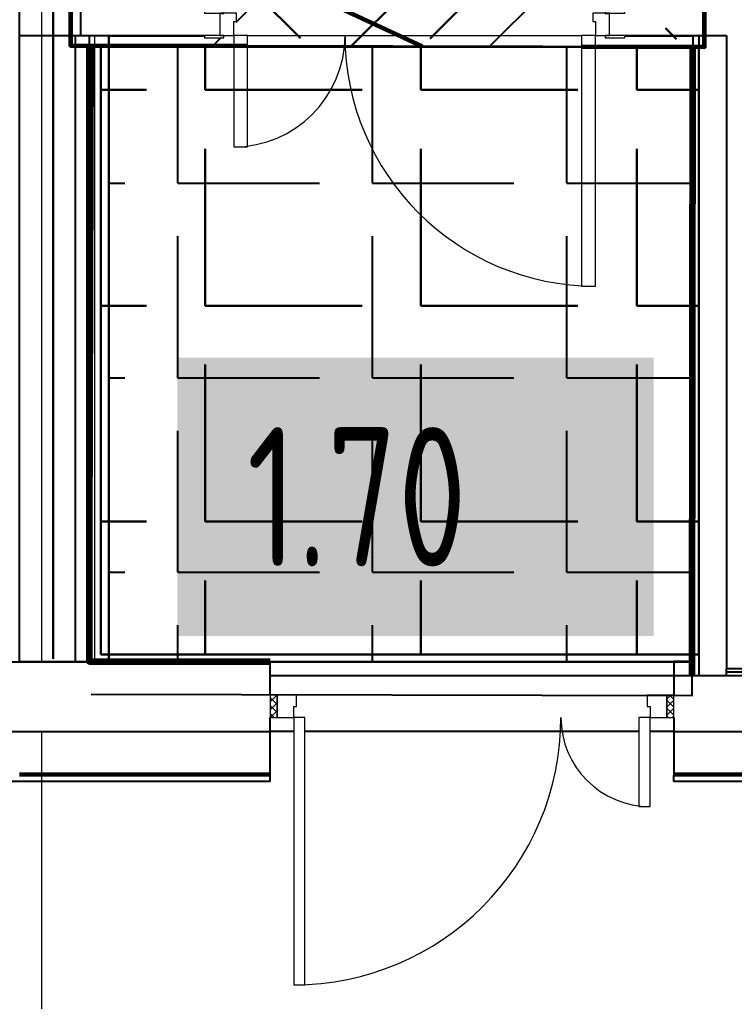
# Model space of a CAD drawing. Header units: millimetres. Extents: x -164500 to 426394, y -23753 to 102118.
# Drawn here: x 107195 to 109763, y -1206 to 2321 of the extents above; entities that cross this region are included whole.
import ezdxf

# ---------------------------------------------------------------- set-up
doc = ezdxf.new("R2010")
doc.units = ezdxf.units.MM
for name, color, linetype, lineweight in [('0) шлифовка', 5, 'Continuous', 60), ('1.4) Плинтус ПЛ-4', 6, 'Continuous', 60), ('384 ПК-3', 30, 'Continuous', 120), ('5.2) Л-1 Линолеум', 100, 'Continuous', 30), ('7.1) НЗ Стяжка на теплый пол', 160, 'Continuous', 30), ('9.2) Решетки Гр-1', 30, 'Continuous', 30), ('A-DOOR-2', 7, 'Continuous', 5), ('A-DOOR-FRAM-2', 7, 'Continuous', 5), ('A-FLOR', 7, 'Continuous', 9), ('Оси', 7, 'Continuous', 9)]:
    doc.layers.add(name, color=color, linetype=linetype, lineweight=lineweight)
for name, color, linetype in [('1.1.1) Плитка КР1 Остаток', 52, 'Continuous'), ('2) защита вин плитк', 6, 'Continuous'), ('3.2.1) Нал-ой пол 4 вып', 3, 'Continuous')]:
    doc.layers.add(name, color=color, linetype=linetype)
doc.layers.add('A-DOOR-1', color=7, linetype='Continuous', lineweight=5, true_color=0xc0c0c0)
doc.layers.add('A-DOOR-FRAM-1', color=7, linetype='Continuous', lineweight=5, true_color=0xc0c0c0)
doc.styles.add('СПДС', font='ГОСТ тип А.ttf', dxfattribs={"width": 0.9})

# ---------------------------------------------------------------- blocks, each defined once
blk = doc.blocks.new('110_Дверь_СКБ_2Ст_Наружная - ДН-5_л__ Двухстворчатая 1350 х3800 _h_ в свету с верхним остеклением-21877029-Объем проектирования 1 этажа')
at = {"layer": 'A-DOOR-2'}
h = blk.add_hatch(dxfattribs=at)
h.set_pattern_fill('FP_100', color=256, style=0, pattern_type=2)
h.set_pattern_definition([(135, (1626.41, 164.685), (-14.14214, -14.14214), []), (225, (1626.41, 164.685), (14.14214, -14.14214), [])])
h.paths.add_polyline_path([(719.5, 50), (719.5, -30), (744.5, -30), (744.5, 50)])
at = {"layer": 'A-DOOR-FRAM-2'}
h = blk.add_hatch(dxfattribs=at)
h.set_pattern_fill('FP_101', color=256, style=0, pattern_type=2)
h.set_pattern_definition([(45, (-496.384, 164.685), (-14.1421, 14.1421), []), (135, (-496.384, 164.685), (-14.1421, -14.1421), [])])
h.paths.add_polyline_path([(-680.5, 50), (-705.5, 50), (-705.5, -30), (-680.5, -30), (-680.5, 10)])
at = {"layer": 'A-DOOR-1'}
for p, q in [((659.5, 1010), (619.5, 1010)), ((619.5, 1010), (619.5, 50)), ((659.5, 50), (659.5, 1010)), ((-620.5, 370), (-620.5, 50)), ((-580.5, 370), (-620.5, 370)), ((-580.5, 50), (-580.5, 370)), ((-620.5, 50), (-580.5, 50)), ((619.5, 50), (659.5, 50))]:
    blk.add_line(p, q, dxfattribs=at)
for centre, radius, start, end in [((659.5, 50), 960, 90, 180), ((-620.5, 50), 320, 0, 90)]:
    blk.add_arc(centre, radius, start, end, dxfattribs=at)
at = {"layer": 'A-DOOR-FRAM-1'}
for p, q in [((-680.5, 50), (-705.5, 50)), ((-705.5, 50), (-705.5, -30)), ((-620.5, 50), (-680.5, 50)), ((-680.5, 50), (-680.5, -30)), ((-680.5, -30), (-680.5, 50)), ((-620.5, 10), (-620.5, 50)), ((659.5, 50), (659.5, 10)), ((719.5, 50), (659.5, 50)), ((719.5, -30), (719.5, 50)), ((744.5, 50), (719.5, 50)), ((719.5, 50), (719.5, -30)), ((744.5, -30), (744.5, 50)), ((-610.5, 10), (-620.5, 10)), ((-610.5, -30), (-610.5, 10)), ((659.5, 10), (649.5, 10)), ((649.5, 10), (649.5, -30)), ((-705.5, -30), (-680.5, -30)), ((-680.5, -30), (-610.5, -30)), ((649.5, -30), (719.5, -30)), ((719.5, -30), (744.5, -30))]:
    blk.add_line(p, q, dxfattribs=at)
blk = doc.blocks.new('110_Дверь_СКБ_2Ст - Д-2а_п_ Из коридора на лестницу-32239107-Объем проектирования 1 этажа')
at = {"layer": 'A-DOOR-1'}
for p, q in [((-637.5, 940), (-637.5, 40)), ((-587.5, 940), (-637.5, 940)), ((-587.5, 40), (-587.5, 940)), ((662.5, 440), (612.5, 440)), ((612.5, 440), (612.5, 40)), ((662.5, 40), (662.5, 440)), ((-637.5, 40), (-587.5, 40)), ((612.5, 40), (662.5, 40))]:
    blk.add_line(p, q, dxfattribs=at)
for centre, radius, start, end in [((-637.5, 40), 900, 0, 90), ((662.5, 40), 400, 90, 180)]:
    blk.add_arc(centre, radius, start, end, dxfattribs=at)
at = {"layer": 'A-DOOR-FRAM-1'}
for p, q in [((-672.5, 48), (-742.5, 48)), ((-742.5, 48), (-742.5, 40)), ((-742.5, 40), (-672.5, 40)), ((-637.5, 40), (-687.5, 40)), ((-687.5, 40), (-687.5, -40)), ((-672.5, 40), (-672.5, 48)), ((-637.5, -10), (-637.5, 40)), ((662.5, 40), (662.5, -10)), ((712.5, 40), (662.5, 40)), ((767.5, 48), (697.5, 48)), ((697.5, 48), (697.5, 40)), ((697.5, 40), (767.5, 40)), ((712.5, -40), (712.5, 40)), ((767.5, 40), (767.5, 48)), ((-627.5, -10), (-637.5, -10)), ((-627.5, -40), (-627.5, -10)), ((662.5, -10), (652.5, -10)), ((652.5, -10), (652.5, -40)), ((-672.5, -40), (-742.5, -40)), ((-742.5, -40), (-742.5, -48)), ((-742.5, -48), (-672.5, -48)), ((-672.5, -39), (-687.5, -39)), ((-687.5, -39), (-687.5, -40)), ((-687.5, -40), (-627.5, -40)), ((-687.5, -40), (-672.5, -40)), ((-672.5, -40), (-672.5, -39)), ((-672.5, -48), (-672.5, -40)), ((652.5, -40), (712.5, -40)), ((712.5, -39), (697.5, -39)), ((697.5, -39), (697.5, -40)), ((697.5, -40), (712.5, -40)), ((767.5, -40), (697.5, -40)), ((697.5, -40), (697.5, -48)), ((697.5, -48), (767.5, -48)), ((712.5, -40), (712.5, -39)), ((767.5, -48), (767.5, -40))]:
    blk.add_line(p, q, dxfattribs=at)

msp = doc.modelspace()

# ---------------------------------------------------------------- hatches: boundary and pattern name
at = {"layer": '0) шлифовка', "true_color": 0x2776bb}
h = msp.add_hatch(dxfattribs=at)
h.set_pattern_fill('ANSI31', color=152, scale=222, angle=110)
h.paths.add_polyline_path([(109674.038, 10121.05), (107435.702, 10126.305), (107435.702, 2344.938), (107858.702, 2344.938), (107858.702, 2351.938), (107928.702, 2351.938), (107973.702, 2343.938), (107973.702, 2313.938), (107963.702, 2263.938), (107928.702, 2263.938), (107928.702, 2255.938), (107858.702, 2255.938), (107515.702, 2262.938), (107515.702, 2228.095), (109613.702, 2223.17), (109613.702, 2262.938), (109368.702, 2262.938), (109368.702, 2255.938), (109298.702, 2255.938), (109263.702, 2263.938), (109263.702, 2313.938), (109253.702, 2313.938), (109253.702, 2343.938), (109298.702, 2343.938), (109298.702, 2351.938), (109368.702, 2351.938), (109655.787, 2346.13)])
at = {"layer": '1.1.1) Плитка КР1 Остаток'}
h = msp.add_hatch(dxfattribs=at)
h.set_pattern_fill('ANGLE', color=256, scale=100)
h.set_pattern_definition([(0, (205553.1, 26879), (0, 698.5), [508, -190.5]), (90, (205553.1, 26879), (-698.5, 4e-14), [508, -190.5])])
h.paths.add_polyline_path([(109613.702, 2223.17), (107515.702, 2223.17), (107515.702, 14.938), (108094.702, 14.938), (109544.702, 14.938), (109611.11, 14.938)])
at = {"layer": '2) защита вин плитк'}
h = msp.add_hatch(dxfattribs=at)
h.set_pattern_fill('ANSI31', color=256, scale=222)
h.paths.add_polyline_path([(109674.038, 10121.05), (107435.702, 10126.305), (107435.702, 2344.938), (107858.702, 2344.938), (107858.702, 2351.938), (107928.702, 2351.938), (107973.702, 2343.938), (107973.702, 2313.938), (107963.702, 2263.938), (107928.702, 2263.938), (107928.702, 2255.938), (107858.702, 2255.938), (107515.702, 2262.938), (107515.702, 2228.095), (109613.702, 2223.17), (109613.702, 2262.938), (109368.702, 2262.938), (109368.702, 2255.938), (109298.702, 2255.938), (109263.702, 2263.938), (109263.702, 2313.938), (109253.702, 2313.938), (109253.702, 2343.938), (109298.702, 2343.938), (109298.702, 2351.938), (109368.702, 2351.938), (109655.787, 2346.13)])
at = {"layer": '3.2.1) Нал-ой пол 4 вып'}
h = msp.add_hatch(dxfattribs=at)
h.set_pattern_fill('ANSI31', color=256, scale=300)
h.paths.add_polyline_path([(109674.038, 10148.887), (107435.702, 10154.141), (107435.702, 2372.774), (107858.702, 2372.774), (107858.702, 2379.774), (107928.702, 2379.774), (107973.702, 2371.774), (107973.702, 2341.774), (107963.702, 2291.774), (107928.702, 2291.774), (107928.702, 2283.774), (107858.702, 2283.774), (107515.702, 2290.774), (107515.702, 2255.932), (109613.702, 2251.007), (109613.702, 2290.774), (109368.702, 2290.774), (109368.702, 2283.774), (109298.702, 2283.774), (109263.702, 2291.774), (109263.702, 2341.774), (109253.702, 2341.774), (109253.702, 2371.774), (109298.702, 2371.774), (109298.702, 2379.774), (109368.702, 2379.774), (109655.787, 2373.966)])
at = {"layer": '5.2) Л-1 Линолеум'}
h = msp.add_hatch(dxfattribs=at)
h.set_pattern_fill('ANSI37', color=256, scale=300)
h.paths.add_polyline_path([(109674.038, 10148.887), (107435.702, 10154.141), (107435.702, 2372.774), (107858.702, 2372.774), (107858.702, 2379.774), (107928.702, 2379.774), (107973.702, 2371.774), (107973.702, 2341.774), (107963.702, 2291.774), (107928.702, 2291.774), (107928.702, 2283.774), (107858.702, 2283.774), (107515.702, 2290.774), (107515.702, 2255.932), (109613.702, 2251.007), (109613.702, 2290.774), (109368.702, 2290.774), (109368.702, 2283.774), (109298.702, 2283.774), (109263.702, 2291.774), (109263.702, 2341.774), (109253.702, 2341.774), (109253.702, 2371.774), (109298.702, 2371.774), (109298.702, 2379.774), (109368.702, 2379.774), (109655.787, 2373.966)])
at = {"layer": '7.1) НЗ Стяжка на теплый пол'}
h = msp.add_hatch(dxfattribs=at)
h.set_pattern_fill('ANSI31', color=256, scale=333)
h.paths.add_polyline_path([(109674.038, 10121.05), (107435.702, 10126.305), (107435.702, 2344.938), (107858.702, 2344.938), (107858.702, 2351.938), (107928.702, 2351.938), (107973.702, 2343.938), (107973.702, 2313.938), (107963.702, 2263.938), (107928.702, 2263.938), (107928.702, 2255.938), (107858.702, 2255.938), (107515.702, 2262.938), (107515.702, 2228.095), (109613.702, 2223.17), (109613.702, 2262.938), (109368.702, 2262.938), (109368.702, 2255.938), (109298.702, 2255.938), (109263.702, 2263.938), (109263.702, 2313.938), (109253.702, 2313.938), (109253.702, 2343.938), (109298.702, 2343.938), (109298.702, 2351.938), (109368.702, 2351.938), (109655.787, 2346.13)])
at = {"layer": '9.2) Решетки Гр-1', "lineweight": 30}
h = msp.add_hatch(dxfattribs=at)
h.set_pattern_fill('ANGLE', color=256, scale=111)
h.set_pattern_definition([(0, (205553.1, 26879), (0, 775.335), [563.88, -211.455]), (90, (205553.1, 26879), (-775.335, 5e-14), [563.88, -211.455])])
h.paths.add_polyline_path([(107486.675, 40.21), (109634.702, 40.21), (109634.702, 2223.121), (107486.675, 2223.121)])

# ---------------------------------------------------------------- linework, layer by layer
for p, q in [((107194.702, 13.938), (107194.702, 10463.938)), ((107414.702, 2263.938), (107414.702, 10463.938)), ((107314.702, 10253.938), (107314.702, 24.438)), ((107315.702, 24.438), (107315.702, 10253.938)), ((107194.702, 2263.938), (107514.702, 2263.938)), ((107394.702, 2263.938), (107394.702, 13.938)), ((107444.702, 2263.938), (107444.702, 13.938)), ((107515.702, 2263.938), (107514.702, 2263.938)), ((107514.702, 2263.938), (107514.702, 14.938)), ((107515.702, 2263.938), (107858.702, 2263.938)), ((107515.702, 14.938), (107515.702, 2262.938)), ((107515.702, 2262.938), (107858.702, 2262.938)), ((109368.702, 2263.938), (109734.702, 2263.938)), ((109368.702, 2262.938), (109614.702, 2262.938)), ((109613.702, 2263.938), (109613.702, 14.938)), ((109614.702, 13.938), (109614.702, 2263.938)), ((109634.702, 2263.938), (109634.702, -36.062)), ((109734.702, 2263.938), (109734.702, -11.062)), ((106074.702, 13.938), (107194.702, 13.938)), ((107194.702, 13.938), (107394.702, 13.938)), ((107394.702, 13.938), (107194.702, 13.938)), ((107314.702, 24.438), (107315.702, 24.438)), ((107464.702, 13.938), (107394.702, 13.938)), ((107394.702, 13.938), (107444.702, 13.938)), ((107444.702, 13.938), (107464.702, 13.938)), ((107514.702, 14.938), (107464.702, 14.938)), ((107464.702, 14.938), (107464.702, 13.938)), ((108094.702, 13.938), (107464.702, 13.938)), ((108094.702, 14.938), (107515.702, 14.938)), ((108094.702, 13.938), (108094.702, 14.938)), ((108094.702, 13.938), (109544.702, 13.938)), ((108094.702, -106.062), (108094.702, 13.938)), ((109613.702, 14.938), (109544.702, 14.938)), ((109544.702, 14.938), (109544.702, 13.938)), ((109544.702, 13.938), (109544.702, -36.062)), ((109614.702, 13.938), (109614.702, 13.938)), ((109734.702, -36.062), (109734.702, -11.062)), ((109894.702, -11.062), (109734.702, -11.062)), ((109894.702, -23.562), (109734.702, -23.562)), ((109814.702, -36.062), (109544.702, -36.062)), ((109544.702, -36.062), (109544.702, -106.062)), ((108094.702, -236.062), (108094.702, -186.062)), ((109544.702, -186.062), (109544.702, -386.062)), ((102694.702, -236.062), (108094.702, -236.062)), ((107194.702, -236.062), (108094.702, -236.062)), ((108094.702, -386.062), (108094.702, -236.062)), ((108179.702, -236.062), (108094.702, -236.062)), ((109419.702, -236.062), (108219.702, -236.062)), ((109544.702, -236.062), (109459.702, -236.062)), ((109544.702, -236.062), (109894.702, -236.062)), ((109544.702, -236.062), (111694.702, -236.062)), ((107194.702, -386.062), (108094.702, -386.062)), ((108094.702, -394.062), (108094.702, -386.062)), ((109544.702, -386.062), (109544.702, -394.062)), ((109544.702, -386.062), (109894.702, -386.062)), ((108094.702, -416.062), (89244.702, -416.062)), ((107194.702, -389.062), (108094.702, -389.062)), ((107194.702, -394.062), (108094.702, -394.062)), ((108094.702, -416.062), (108094.702, -394.062)), ((109544.702, -389.062), (109894.702, -389.062)), ((109544.702, -394.062), (109894.702, -394.062)), ((109544.702, -416.062), (109544.702, -394.062)), ((125324.702, -416.062), (109544.702, -416.062))]:
    msp.add_line(p, q)
at = {"flags": 128}
msp.add_lwpolyline([(109655.498, 2223.072), (109674.038, 10121.05), (107396.044, 10126.398), (107377.504, 2228.42)], close=True, dxfattribs=at)
msp.add_lwpolyline([(107452.034, -101.762), (109610.967, -106.687), (109613.702, 2223.17), (107457.504, 2228.232), (107452.306, 13.938)], dxfattribs=at)
at = {"layer": '1.1.1) Плитка КР1 Остаток'}
for points in [[(109613.702, 2223.17), (107452.306, 2223.17), (107452.306, 13.938), (109613.702, 13.938)], [(108094.702, 14.938), (109544.702, 14.938), (109544.702, -36.062), (108094.702, -36.062)]]:
    msp.add_lwpolyline(points, close=True, dxfattribs=at)
at = {"layer": '1.4) Плинтус ПЛ-4', "flags": 128}
for points in [[(107435.702, 10126.305), (107396.044, 10126.398), (107377.504, 2228.42), (108013.702, 2226.926)], [(109213.702, 2224.109), (109655.498, 2223.072), (109658.657, 3568.938)], [(108361.909, 2226.109), (108364.497, 2226.103)]]:
    msp.add_lwpolyline(points, dxfattribs=at)
at = {"layer": '384 ПК-3'}
for points in [[(107444.702, 2223.17), (107444.702, 14.938), (108094.702, 14.938)], [(109611.05, -36.062), (109613.702, 2223.17)]]:
    msp.add_lwpolyline(points, dxfattribs=at)
at = {"layer": '9.2) Решетки Гр-1', "lineweight": 30}
msp.add_lwpolyline([(107486.675, 40.21), (109634.702, 40.21), (109634.702, 2223.121), (107486.675, 2223.121)], close=True, dxfattribs=at)
at = {"layer": 'A-FLOR'}
for p, q in [((107464.702, 14.938), (107464.702, 2263.938)), ((108013.702, 2263.938), (109213.702, 2263.938)), ((109614.702, 2262.938), (109614.702, 14.938)), ((108094.702, 13.938), (107464.702, 13.938)), ((109614.702, 13.938), (107464.702, 13.938)), ((109614.702, 13.938), (109544.702, 13.938))]:
    msp.add_line(p, q, dxfattribs=at)
at = {"layer": 'Оси'}
for points in [[(107274.702, 13.938), (107274.702, 2957.679), (107274.702, 16892.225), (107274.702, 21892.225)], [(107274.702, -2042.321), (107274.702, -236.062)]]:
    msp.add_lwpolyline(points, dxfattribs=at)

# ---------------------------------------------------------------- block references
at = {"rotation": 180}
for name, p in [('110_Дверь_СКБ_2Ст - Д-2а_п_ Из коридора на лестницу-32239107-Объем проектирования 1 этажа', (108626.202, 2303.938)), ('110_Дверь_СКБ_2Ст_Наружная - ДН-5_л__ Двухстворчатая 1350 х3800 _h_ в свету с верхним остеклением-21877029-Объем проектирования 1 этажа', (108839.202, -136.062))]:
    msp.add_blockref(name, p, dxfattribs=at)

# ---------------------------------------------------------------- texts
at = {"insert": (108011.078, 857.281), "char_height": 500, "width": 1212.1515, "attachment_point": 1, "style": 'СПДС', "bg_fill": 1, "box_fill_scale": 1.5, "bg_fill_color": 7, "bg_fill_true_color": 16777215, "bg_fill_transparency": 0}
msp.add_mtext('1.70', dxfattribs=at)

doc.saveas('drawing.dxf')
